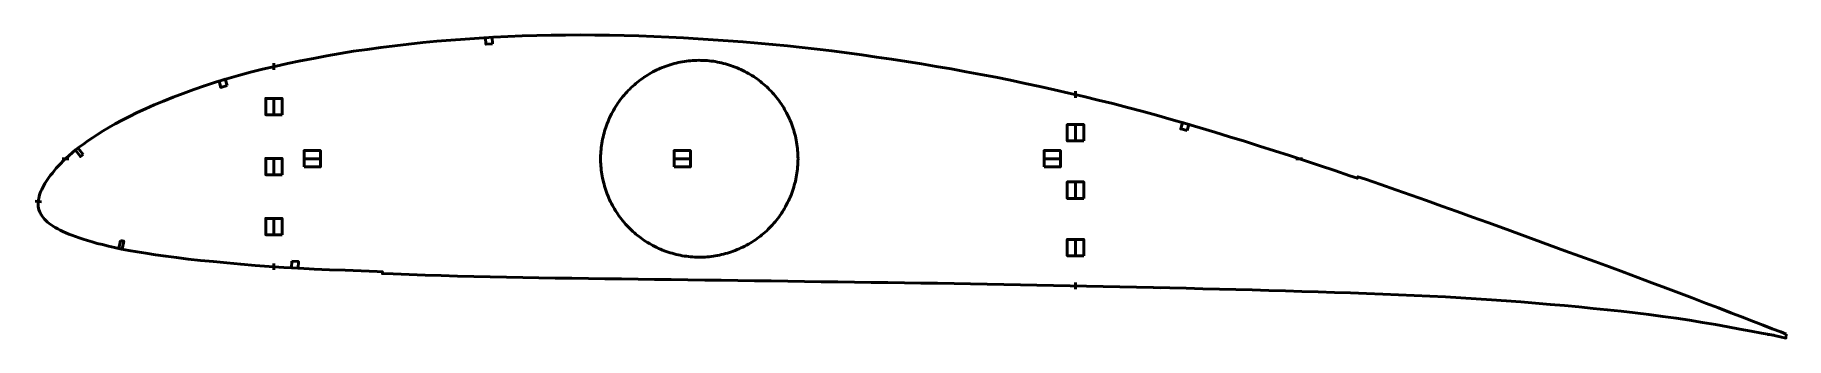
# Model space of a CAD drawing. Header units: metres. Extents: x -4 to 1067, y -10 to 176.
import ezdxf

# ---------------------------------------------------------------- set-up
doc = ezdxf.new("R2010")
doc.units = ezdxf.units.M
doc.layers.add('Layer', color=1, linetype='Continuous', lineweight=50)

msp = doc.modelspace()

# ---------------------------------------------------------------- linework, layer by layer
at = {"layer": 'Layer'}
for p, q in [((402.4, 160.2), (402.4, 160.7)), ((142.4, 154.4), (142.4, 158.4)), ((632.4, 137.3), (632.4, 141.3)), ((142.4, 137.4), (142.4, 126.4)), ((632.4, 121.4), (632.4, 110.4)), ((17, 100), (13, 100)), ((142.4, 100.7), (142.4, 89.7)), ((171.3, 100), (160.3, 100)), ((342.1, 100), (341.6, 100)), ((397.5, 100), (386.5, 100)), ((462.8, 100), (463.3, 100)), ((623.7, 100), (612.7, 100)), ((767.1, 100), (771.1, 100)), ((632.4, 86.3), (632.4, 75.3)), ((0.3, 73.7), (-3.7, 74)), ((142.4, 64), (142.4, 53)), ((632.4, 51.2), (632.4, 40.2)), ((142.4, 36), (142.4, 32)), ((402.4, 39.8), (402.4, 39.3)), ((632.4, 24.3), (632.4, 20.3)), ((680.3, 21.3), (684.3, 21)), ((992.5, 21.2), (992.3, 20.8)), ((987.9, 4.6), (987.8, 4.1)), ((1029.9, 7.1), (1029.7, 6.6)), ((1027.4, -1.6), (1027.3, -2.1)), ((1047.1, -5.2), (1047, -5.7)), ((1048.6, -0.1), (1048.4, -0.5)), ((1055.5, -7.5), (1059.5, -7.8))]:
    msp.add_line(p, q, dxfattribs=at)
for points in [[(1066.8, -7.2), (1063.6, -5.9), (1058.4, -3.9), (1052.9, -1.7), (1046.8, 0.6), (1040.2, 3.2), (1033, 5.9), (1025.5, 8.8), (1017.6, 11.8), (1009.5, 14.9), (1001.3, 18), (993, 21), (984.7, 24.2), (976.2, 27.4), (967.6, 30.6), (958.8, 33.9), (949.9, 37.1), (940.8, 40.4), (931.6, 43.8), (922.2, 47.2), (912.8, 50.7), (903.4, 54.1), (894, 57.5), (884.5, 61), (875.1, 64.4), (865.7, 67.8), (856.3, 71.1), (846.9, 74.5), (837.6, 77.8), (828.3, 81), (819, 84.3), (809.7, 87.5), (805.1, 89), (804.8, 88.1), (800.1, 89.6), (790.9, 92.8), (781.6, 95.9), (772.4, 98.9), (763.2, 101.9), (754, 104.9), (744.8, 107.8), (735.7, 110.7), (726.6, 113.5), (717.6, 116.3), (708.6, 119), (699.7, 121.6), (690.8, 124.1), (681.9, 126.6), (673, 129.1), (664.1, 131.4), (655.2, 133.7), (646.3, 135.9), (637.4, 138.1), (628.4, 140.2), (619.5, 142.2), (610.5, 144.2), (601.6, 146.1), (592.6, 148), (583.6, 149.8), (574.5, 151.5), (565.5, 153.2), (556.4, 154.9), (547.3, 156.4), (538.2, 158), (529, 159.4), (519.9, 160.8), (510.8, 162.2), (501.7, 163.5), (492.6, 164.7), (483.5, 165.9), (474.4, 167), (465.4, 168), (456.3, 169), (447.2, 169.9), (438.1, 170.7), (429.1, 171.5), (420, 172.2), (410.9, 172.8), (401.8, 173.4), (392.7, 173.9), (383.7, 174.4), (374.6, 174.7), (365.5, 175.1), (356.5, 175.3), (347.5, 175.5), (338.5, 175.6), (329.5, 175.7), (320.6, 175.6), (311.8, 175.5), (303, 175.4), (294.2, 175.1), (285.4, 174.7), (276.7, 174.3), (267.9, 173.8), (259.2, 173.2), (250.6, 172.6), (241.9, 171.8), (233.3, 171), (224.8, 170.1), (216.3, 169.1), (207.8, 168), (199.4, 166.9), (191.1, 165.7), (182.9, 164.3), (174.7, 162.9), (166.6, 161.4), (158.6, 159.9), (150.7, 158.2), (143, 156.5), (135.4, 154.8), (128, 152.9), (120.8, 150.9), (113.6, 148.9), (106.7, 146.8), (99.9, 144.6), (93.3, 142.3), (86.9, 140), (80.8, 137.6), (74.8, 135.3), (69.2, 132.9), (63.8, 130.5), (58.7, 128.2), (54, 125.8), (49.5, 123.6), (45.3, 121.3), (41.5, 119.1), (37.9, 117), (34.5, 114.9), (31.4, 112.9), (28.5, 110.9), (25.9, 109), (23.4, 107.2), (21.1, 105.4), (19, 103.6), (17.1, 101.9), (15.3, 100.3), (13.6, 98.7), (12, 97.1), (10.6, 95.6), (9.2, 94.2), (8, 92.7), (6.9, 91.3), (5.8, 90), (4.8, 88.6), (3.9, 87.3), (3.1, 86.1), (2.3, 84.8), (1.6, 83.7), (1, 82.4), (0.4, 81.3), (-0.1, 80.1), (-0.5, 79.1), (-0.9, 78), (-1.2, 76.9), (-1.4, 75.8), (-1.6, 74.8), (-1.7, 73.7), (-1.8, 72.8), (-1.8, 71.8), (-1.7, 70.8), (-1.5, 69.8), (-1.3, 68.8), (-0.9, 67.9), (-0.5, 66.9), (0, 65.9), (0.6, 64.9), (1.3, 64), (2.1, 63.1), (3, 62.2), (4, 61.3), (5, 60.4), (6.2, 59.6), (7.4, 58.7), (8.7, 57.9), (10.2, 57.1), (11.7, 56.4), (13.3, 55.6), (15.1, 54.8), (17, 54), (18.9, 53.2), (21.1, 52.4), (23.3, 51.6), (25.8, 50.8), (28.4, 50), (31.2, 49.2), (34.3, 48.3), (37.6, 47.5), (41.2, 46.6), (45, 45.7), (49.2, 44.8), (53.7, 44), (58.7, 43.1), (64.1, 42.2), (69.9, 41.3), (76.2, 40.4), (82.8, 39.6), (90, 38.7), (97.5, 37.9), (105.4, 37.1), (113.6, 36.3), (122.1, 35.5), (130.8, 34.8), (139.5, 34.2), (148.5, 33.6), (157.6, 33.1), (166.9, 32.6), (176.4, 32.2), (185.9, 31.8), (195.6, 31.4), (205.4, 31), (208.7, 30.9), (208.7, 29.8), (215.2, 29.6), (225, 29.2), (234.9, 28.9), (244.7, 28.6), (254.6, 28.3), (264.6, 28.1), (274.6, 27.9), (284.5, 27.6), (294.5, 27.4), (304.4, 27.3), (314.4, 27.1), (324.5, 27), (334.6, 26.8), (344.7, 26.7), (354.8, 26.5), (365, 26.4), (375.1, 26.2), (385.3, 26.1), (395.5, 26), (405.7, 25.8), (415.8, 25.7), (426, 25.5), (436.2, 25.4), (446.4, 25.3), (456.5, 25.1), (466.7, 25), (476.9, 24.8), (487.1, 24.7), (497.2, 24.5), (507.4, 24.4), (517.6, 24.3), (527.8, 24.2), (537.9, 24), (548, 23.9), (558.2, 23.7), (568.3, 23.5), (578.5, 23.4), (588.6, 23.2), (598.7, 23), (608.8, 22.8), (618.9, 22.6), (629.1, 22.3), (639.2, 22.1), (649.4, 21.9), (659.5, 21.7), (669.7, 21.5), (679.8, 21.2), (690, 21), (700.1, 20.8), (710.2, 20.5), (720.4, 20.3), (730.4, 20.1), (740.5, 19.8), (750.6, 19.5), (760.7, 19.2), (770.7, 18.9), (780.8, 18.6), (790.7, 18.3), (800.6, 18), (810.4, 17.7), (820.2, 17.3), (829.9, 16.9), (839.5, 16.5), (849, 16), (858.6, 15.5), (868, 14.9), (877.4, 14.4), (886.7, 13.8), (895.7, 13.2), (904.7, 12.5), (913.7, 11.7), (922.6, 11), (931.4, 10.2), (940.1, 9.4), (948.9, 8.5), (957.5, 7.7), (966, 6.8), (974.5, 5.8), (983, 4.7), (991.5, 3.6), (999.7, 2.5), (1007.8, 1.3), (1015.8, -0.1), (1023.7, -1.4), (1031.3, -2.8), (1038.5, -4.1), (1045.4, -5.4), (1051.8, -6.6), (1057.8, -7.7), (1063.3, -8.8), (1066.7, -9.6)], [(462.8, 100), (462.7, 101.3), (462.7, 102.5), (462.6, 103.8), (462.5, 105.1), (462.4, 106.3), (462.3, 107.6), (462.1, 108.8), (461.9, 110.1), (461.7, 111.3), (461.4, 112.5), (461.2, 113.8), (460.8, 115), (460.5, 116.2), (460.2, 117.4), (459.8, 118.6), (459.4, 119.8), (458.9, 121), (458.5, 122.2), (458, 123.4), (457.5, 124.5), (457, 125.7), (456.4, 126.8), (455.8, 128), (455.2, 129.1), (454.6, 130.2), (454, 131.3), (453.3, 132.3), (452.6, 133.4), (451.9, 134.4), (451.2, 135.5), (450.4, 136.5), (449.6, 137.5), (448.8, 138.5), (448, 139.4), (447.2, 140.4), (446.3, 141.3), (445.4, 142.2), (444.5, 143.1), (443.6, 144), (442.7, 144.8), (441.7, 145.6), (440.7, 146.5), (439.8, 147.3), (438.8, 148), (437.7, 148.8), (436.7, 149.5), (435.7, 150.2), (434.6, 150.9), (433.5, 151.6), (432.4, 152.2), (431.3, 152.8), (430.2, 153.4), (429.1, 154), (427.9, 154.5), (426.8, 155), (425.6, 155.5), (424.4, 156), (423.2, 156.5), (422, 156.9), (420.8, 157.3), (419.6, 157.7), (418.4, 158), (417.2, 158.3), (415.9, 158.6), (414.7, 158.9), (413.5, 159.1), (412.2, 159.4), (411, 159.6), (409.7, 159.7), (408.4, 159.9), (407.2, 160), (405.9, 160.1), (404.7, 160.1), (403.4, 160.1), (402.1, 160.2), (400.8, 160.1), (399.6, 160.1), (398.3, 160), (397.1, 159.9), (395.8, 159.8), (394.5, 159.6), (393.3, 159.5), (392, 159.3), (390.8, 159), (389.5, 158.8), (388.3, 158.5), (387.1, 158.2), (385.9, 157.8), (384.6, 157.5), (383.4, 157.1), (382.2, 156.7), (381, 156.2), (379.9, 155.8), (378.7, 155.3), (377.5, 154.8), (376.4, 154.3), (375.2, 153.7), (374.1, 153.1), (373, 152.5), (371.9, 151.9), (370.8, 151.2), (369.7, 150.6), (368.7, 149.9), (367.6, 149.1), (366.6, 148.4), (365.6, 147.6), (364.6, 146.9), (363.6, 146.1), (362.7, 145.2), (361.7, 144.4), (360.8, 143.5), (359.9, 142.6), (359, 141.7), (358.1, 140.8), (357.3, 139.9), (356.5, 138.9), (355.6, 138), (354.9, 137), (354.1, 136), (353.3, 134.9), (352.6, 133.9), (351.9, 132.9), (351.2, 131.8), (350.6, 130.7), (349.9, 129.6), (349.3, 128.5), (348.7, 127.4), (348.2, 126.3), (347.6, 125.1), (347.1, 124), (346.6, 122.8), (346.1, 121.6), (345.7, 120.4), (345.3, 119.2), (344.9, 118), (344.5, 116.8), (344.2, 115.6), (343.9, 114.4), (343.6, 113.2), (343.3, 111.9), (343.1, 110.7), (342.9, 109.4), (342.7, 108.2), (342.5, 106.9), (342.4, 105.7), (342.3, 104.4), (342.2, 103.2), (342.1, 101.9), (342.1, 100.6), (342.1, 99.4), (342.1, 98.1), (342.2, 96.8), (342.3, 95.6), (342.4, 94.3), (342.5, 93.1), (342.7, 91.8), (342.9, 90.6), (343.1, 89.3), (343.3, 88.1), (343.6, 86.8), (343.9, 85.6), (344.2, 84.4), (344.5, 83.2), (344.9, 82), (345.3, 80.8), (345.7, 79.6), (346.1, 78.4), (346.6, 77.2), (347.1, 76), (347.6, 74.9), (348.2, 73.7), (348.7, 72.6), (349.3, 71.5), (349.9, 70.4), (350.6, 69.3), (351.2, 68.2), (351.9, 67.1), (352.6, 66.1), (353.3, 65.1), (354.1, 64), (354.9, 63), (355.6, 62), (356.5, 61.1), (357.3, 60.1), (358.1, 59.2), (359, 58.3), (359.9, 57.4), (360.8, 56.5), (361.7, 55.6), (362.7, 54.8), (363.6, 53.9), (364.6, 53.1), (365.6, 52.4), (366.6, 51.6), (367.6, 50.9), (368.7, 50.1), (369.7, 49.4), (370.8, 48.8), (371.9, 48.1), (373, 47.5), (374.1, 46.9), (375.2, 46.3), (376.4, 45.7), (377.5, 45.2), (378.7, 44.7), (379.9, 44.2), (381, 43.8), (382.2, 43.3), (383.4, 42.9), (384.6, 42.5), (385.9, 42.2), (387.1, 41.8), (388.3, 41.5), (389.5, 41.2), (390.8, 41), (392, 40.7), (393.3, 40.5), (394.5, 40.4), (395.8, 40.2), (397.1, 40.1), (398.3, 40), (399.6, 39.9), (400.8, 39.9), (402.1, 39.8), (403.4, 39.9), (404.7, 39.9), (405.9, 39.9), (407.2, 40), (408.4, 40.1), (409.7, 40.3), (411, 40.4), (412.2, 40.6), (413.5, 40.9), (414.7, 41.1), (415.9, 41.4), (417.2, 41.7), (418.4, 42), (419.6, 42.3), (420.8, 42.7), (422, 43.1), (423.2, 43.5), (424.4, 44), (425.6, 44.5), (426.8, 45), (427.9, 45.5), (429.1, 46), (430.2, 46.6), (431.3, 47.2), (432.4, 47.8), (433.5, 48.4), (434.6, 49.1), (435.7, 49.8), (436.7, 50.5), (437.7, 51.2), (438.8, 52), (439.8, 52.7), (440.7, 53.5), (441.7, 54.4), (442.7, 55.2), (443.6, 56), (444.5, 56.9), (445.4, 57.8), (446.3, 58.7), (447.2, 59.6), (448, 60.6), (448.8, 61.5), (449.6, 62.5), (450.4, 63.5), (451.2, 64.5), (451.9, 65.6), (452.6, 66.6), (453.3, 67.7), (454, 68.7), (454.6, 69.8), (455.2, 70.9), (455.8, 72), (456.4, 73.2), (457, 74.3), (457.5, 75.5), (458, 76.6), (458.5, 77.8), (458.9, 79), (459.4, 80.2), (459.8, 81.4), (460.2, 82.6), (460.5, 83.8), (460.8, 85), (461.2, 86.2), (461.4, 87.5), (461.7, 88.7), (461.9, 89.9), (462.1, 91.2), (462.3, 92.4), (462.4, 93.7), (462.5, 94.9), (462.6, 96.2), (462.7, 97.5), (462.7, 98.7), (462.8, 100)]]:
    msp.add_lwpolyline(points, close=True, dxfattribs=at)
for points in [[(276, 170.3), (272, 170), (271.8, 174), (275.8, 174.3), (276, 170.3)], [(113.8, 144.7), (109.9, 143.6), (108.8, 147.4), (112.6, 148.6), (113.8, 144.7)], [(147.4, 126.9), (137.4, 126.9), (137.4, 136.9), (147.4, 136.9), (147.4, 126.9)], [(637.4, 110.9), (627.4, 110.9), (627.4, 120.9), (637.4, 120.9), (637.4, 110.9)], [(700.6, 117.2), (696.7, 118.3), (697.9, 122.1), (701.7, 121), (700.6, 117.2)], [(25.7, 102.6), (24.1, 101.3), (21, 105.3), (22.6, 106.5), (25.7, 102.6)], [(147.4, 90.2), (137.4, 90.2), (137.4, 100.2), (147.4, 100.2), (147.4, 90.2)], [(160.8, 95), (160.8, 105), (170.8, 105), (170.8, 95), (160.8, 95)], [(387, 95), (387, 105), (397, 105), (397, 95), (387, 95)], [(613.2, 95), (613.2, 105), (623.2, 105), (623.2, 95), (613.2, 95)], [(637.4, 75.8), (627.4, 75.8), (627.4, 85.8), (637.4, 85.8), (637.4, 75.8)], [(147.4, 53.5), (137.4, 53.5), (137.4, 63.5), (147.4, 63.5), (147.4, 53.5)], [(48.6, 50.1), (50.6, 49.7), (49.6, 44.8), (47.6, 45.2), (48.6, 50.1)], [(637.4, 40.7), (627.4, 40.7), (627.4, 50.7), (637.4, 50.7), (637.4, 40.7)], [(153.3, 37.4), (157.3, 37.1), (157.1, 33.1), (153.1, 33.4), (153.3, 37.4)]]:
    msp.add_lwpolyline(points, dxfattribs=at)

doc.saveas('drawing.dxf')
